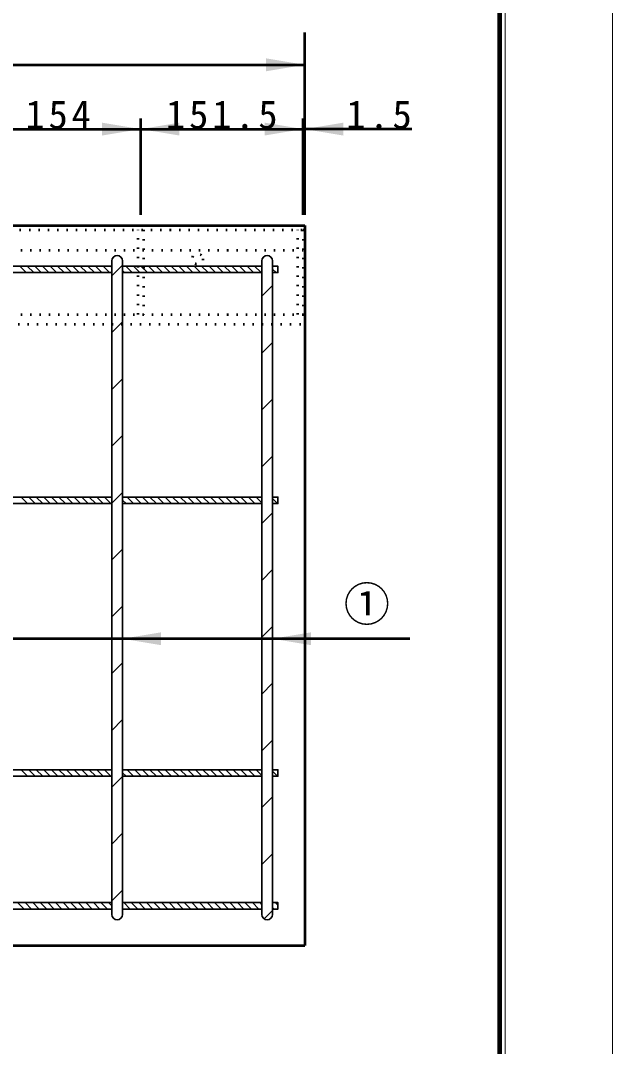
# Model space of a CAD drawing. Units: millimetres, scale not verified. Extents: x -2102 to 2102, y -1485 to 1485.
# Drawn here: x 1550 to 2102, y -670 to 288 of the extents above; entities that cross this region are included whole.
import ezdxf
from ezdxf.enums import TextEntityAlignment as Align

# ---------------------------------------------------------------- set-up
doc = ezdxf.new("R2010")
doc.units = ezdxf.units.MM
doc.header["$LTSCALE"] = 5
doc.linetypes.add('DOTTED', pattern=[1.75, 0.25, -1.5])
doc.layers.add('0-0_V-nasSTD', color=7, linetype='Continuous', lineweight=35)
doc.layers.add('0-1_0', color=7, linetype='Continuous', lineweight=50)
doc.styles.add('ＭＳ ゴシック', font='')
doc.styles.get('ＭＳ ゴシック').set_extended_font_data('MS Gothic')

msp = doc.modelspace()

# ---------------------------------------------------------------- linework, layer by layer
at = {"layer": '0-0_V-nasSTD'}
for p, q in [((1430.314, 58.38), (1635.314, 58.38)), ((1549.389, 58.38), (1555.389, 52.38)), ((1556.46, 58.38), (1562.46, 52.38)), ((1563.531, 58.38), (1569.531, 52.38)), ((1570.602, 58.38), (1576.602, 52.38)), ((1577.673, 58.38), (1583.673, 52.38)), ((1584.744, 58.38), (1590.744, 52.38)), ((1591.815, 58.38), (1597.815, 52.38)), ((1598.886, 58.38), (1604.886, 52.38)), ((1605.957, 58.38), (1611.957, 52.38)), ((1613.028, 58.38), (1619.028, 52.38)), ((1620.099, 58.38), (1626.099, 52.38)), ((1627.17, 58.38), (1633.17, 52.38)), ((1634.241, 58.38), (1635.314, 57.308)), ((1635.314, -546.62), (1635.314, 63.38)), ((1635.314, 49.464), (1645.314, 59.464)), ((1645.314, 63.38), (1645.314, -546.62)), ((1645.314, 58.38), (1775.314, 58.38)), ((1648.384, 58.38), (1654.384, 52.38)), ((1655.455, 58.38), (1661.455, 52.38)), ((1662.526, 58.38), (1668.526, 52.38)), ((1669.597, 58.38), (1675.597, 52.38)), ((1676.668, 58.38), (1682.668, 52.38)), ((1683.739, 58.38), (1689.739, 52.38)), ((1690.81, 58.38), (1696.81, 52.38)), ((1697.881, 58.38), (1703.881, 52.38)), ((1704.952, 58.38), (1710.952, 52.38)), ((1712.023, 58.38), (1718.023, 52.38)), ((1719.094, 58.38), (1725.094, 52.38)), ((1726.165, 58.38), (1732.165, 52.38)), ((1733.236, 58.38), (1739.236, 52.38)), ((1740.307, 58.38), (1746.307, 52.38)), ((1747.379, 58.38), (1753.379, 52.38)), ((1754.45, 58.38), (1760.45, 52.38)), ((1761.521, 58.38), (1767.521, 52.38)), ((1768.592, 58.38), (1774.592, 52.38)), ((1775.314, -546.62), (1775.314, 63.38)), ((1785.314, 63.38), (1785.314, -546.62)), ((1789.805, 58.38), (1790.314, 57.871)), ((1430.314, 52.38), (1635.314, 52.38)), ((1645.314, 54.379), (1647.313, 52.38)), ((1645.314, 52.38), (1775.314, 52.38)), ((1785.314, 55.8), (1788.734, 52.38)), ((1775.314, 30.365), (1785.314, 40.365)), ((1635.314, -3.569), (1645.314, 6.431)), ((1775.314, -22.668), (1785.314, -12.668)), ((1635.314, -56.602), (1645.314, -46.602)), ((1775.314, -75.701), (1785.314, -65.701)), ((1635.314, -109.635), (1645.314, -99.635)), ((1775.314, -128.734), (1785.314, -118.734)), ((1635.314, -162.668), (1645.314, -152.668)), ((1430.314, -157.12), (1635.314, -157.12)), ((1550.688, -157.12), (1556.688, -163.12)), ((1557.759, -157.12), (1563.759, -163.12)), ((1564.83, -157.12), (1570.83, -163.12)), ((1571.901, -157.12), (1577.901, -163.12)), ((1578.972, -157.12), (1584.972, -163.12)), ((1586.043, -157.12), (1592.043, -163.12)), ((1593.114, -157.12), (1599.114, -163.12)), ((1600.186, -157.12), (1606.186, -163.12)), ((1607.257, -157.12), (1613.257, -163.12)), ((1614.328, -157.12), (1620.328, -163.12)), ((1621.399, -157.12), (1627.399, -163.12)), ((1628.47, -157.12), (1634.47, -163.12)), ((1645.314, -157.12), (1775.314, -157.12)), ((1645.314, -159.822), (1648.612, -163.12)), ((1649.683, -157.12), (1655.683, -163.12)), ((1656.754, -157.12), (1662.754, -163.12)), ((1663.825, -157.12), (1669.825, -163.12)), ((1670.896, -157.12), (1676.896, -163.12)), ((1677.967, -157.12), (1683.967, -163.12)), ((1685.038, -157.12), (1691.038, -163.12)), ((1692.109, -157.12), (1698.109, -163.12)), ((1699.18, -157.12), (1705.18, -163.12)), ((1706.252, -157.12), (1712.252, -163.12)), ((1713.323, -157.12), (1719.323, -163.12)), ((1720.394, -157.12), (1726.394, -163.12)), ((1727.465, -157.12), (1733.465, -163.12)), ((1734.536, -157.12), (1740.536, -163.12)), ((1741.607, -157.12), (1747.607, -163.12)), ((1748.678, -157.12), (1754.678, -163.12)), ((1755.749, -157.12), (1761.749, -163.12)), ((1762.82, -157.12), (1768.82, -163.12)), ((1769.891, -157.12), (1775.314, -162.542)), ((1785.314, -158.4), (1790.033, -163.12)), ((1430.314, -163.12), (1635.314, -163.12)), ((1645.314, -163.12), (1775.314, -163.12)), ((1775.314, -181.767), (1785.314, -171.767)), ((1635.314, -215.701), (1645.314, -205.701)), ((1775.314, -234.8), (1785.314, -224.8)), ((1635.314, -268.734), (1645.314, -258.734)), ((1775.314, -287.833), (1785.314, -277.833)), ((1635.314, -321.767), (1645.314, -311.767)), ((1775.314, -340.866), (1785.314, -330.866)), ((1635.314, -374.8), (1645.314, -364.8)), ((1775.314, -393.899), (1785.314, -383.899)), ((1430.314, -411.62), (1635.314, -411.62)), ((1550.688, -411.62), (1556.688, -417.62)), ((1557.759, -411.62), (1563.759, -417.62)), ((1564.83, -411.62), (1570.83, -417.62)), ((1571.901, -411.62), (1577.901, -417.62)), ((1578.972, -411.62), (1584.972, -417.62)), ((1586.043, -411.62), (1592.043, -417.62)), ((1593.114, -411.62), (1599.114, -417.62)), ((1600.186, -411.62), (1606.186, -417.62)), ((1607.257, -411.62), (1613.257, -417.62)), ((1614.328, -411.62), (1620.328, -417.62)), ((1621.399, -411.62), (1627.399, -417.62)), ((1628.47, -411.62), (1634.47, -417.62)), ((1645.314, -411.62), (1775.314, -411.62)), ((1649.683, -411.62), (1655.683, -417.62)), ((1656.754, -411.62), (1662.754, -417.62)), ((1663.825, -411.62), (1669.825, -417.62)), ((1670.896, -411.62), (1676.896, -417.62)), ((1677.967, -411.62), (1683.967, -417.62)), ((1685.038, -411.62), (1691.038, -417.62)), ((1692.109, -411.62), (1698.109, -417.62)), ((1699.18, -411.62), (1705.18, -417.62)), ((1706.252, -411.62), (1712.252, -417.62)), ((1713.323, -411.62), (1719.323, -417.62)), ((1720.394, -411.62), (1726.394, -417.62)), ((1727.465, -411.62), (1733.465, -417.62)), ((1734.536, -411.62), (1740.536, -417.62)), ((1741.607, -411.62), (1747.607, -417.62)), ((1748.678, -411.62), (1754.678, -417.62)), ((1755.749, -411.62), (1761.749, -417.62)), ((1762.82, -411.62), (1768.82, -417.62)), ((1769.891, -411.62), (1775.314, -417.042)), ((1430.314, -417.62), (1635.314, -417.62)), ((1635.314, -427.833), (1645.314, -417.833)), ((1645.314, -414.322), (1648.612, -417.62)), ((1645.314, -417.62), (1775.314, -417.62)), ((1785.314, -412.9), (1790.033, -417.62)), ((1775.314, -446.932), (1785.314, -436.932)), ((1635.314, -480.866), (1645.314, -470.866)), ((1775.314, -499.965), (1785.314, -489.965)), ((1635.314, -533.899), (1645.314, -523.899)), ((1430.314, -535.62), (1635.314, -535.62)), ((1547.409, -535.62), (1553.409, -541.62)), ((1554.48, -535.62), (1560.48, -541.62)), ((1561.551, -535.62), (1567.551, -541.62)), ((1568.622, -535.62), (1574.622, -541.62)), ((1575.693, -535.62), (1581.693, -541.62)), ((1582.764, -535.62), (1588.764, -541.62)), ((1589.835, -535.62), (1595.835, -541.62)), ((1596.906, -535.62), (1602.906, -541.62)), ((1603.977, -535.62), (1609.977, -541.62)), ((1611.048, -535.62), (1617.048, -541.62)), ((1618.12, -535.62), (1624.12, -541.62)), ((1625.191, -535.62), (1631.191, -541.62)), ((1632.262, -535.62), (1635.314, -538.672)), ((1645.314, -535.62), (1775.314, -535.62)), ((1646.404, -535.62), (1652.404, -541.62)), ((1653.475, -535.62), (1659.475, -541.62)), ((1660.546, -535.62), (1666.546, -541.62)), ((1667.617, -535.62), (1673.617, -541.62)), ((1674.688, -535.62), (1680.688, -541.62)), ((1681.759, -535.62), (1687.759, -541.62)), ((1688.83, -535.62), (1694.83, -541.62)), ((1695.901, -535.62), (1701.901, -541.62)), ((1702.972, -535.62), (1708.972, -541.62)), ((1710.043, -535.62), (1716.043, -541.62)), ((1717.114, -535.62), (1723.114, -541.62)), ((1724.186, -535.62), (1730.186, -541.62)), ((1731.257, -535.62), (1737.257, -541.62)), ((1738.328, -535.62), (1744.328, -541.62)), ((1745.399, -535.62), (1751.399, -541.62)), ((1752.47, -535.62), (1758.47, -541.62)), ((1759.541, -535.62), (1765.541, -541.62)), ((1766.612, -535.62), (1772.612, -541.62)), ((1773.683, -535.62), (1775.314, -537.251)), ((1787.825, -535.62), (1790.314, -538.108)), ((1430.314, -541.62), (1635.314, -541.62)), ((1645.314, -541.62), (1775.314, -541.62)), ((1777.535, -550.777), (1785.314, -542.998)), ((1785.314, -540.179), (1786.754, -541.62))]:
    msp.add_line(p, q, dxfattribs=at)
at = {"layer": '0-0_V-nasSTD', "lineweight": 50}
msp.add_line((1913.314, -289.305), (815.314, -289.305), dxfattribs=at)
at = {"layer": '0-0_V-nasSTD', "lineweight": 18}
for points in [[(-2102.5, -1485), (-2102.5, 1485), (2102.5, 1485), (2102.5, -1485)], [(-2002.5, -1385), (-2002.5, 1385), (2002.5, 1385), (2002.5, -1385)]]:
    msp.add_lwpolyline(points, close=True, dxfattribs=at)
at = {"layer": '0-0_V-nasSTD', "lineweight": 100}
msp.add_lwpolyline([(1997.5, -1380), (1997.5, 1380), (-1997.5, 1380)], dxfattribs=at)
at = {"layer": '0-0_V-nasSTD'}
for points in [[(1785.314, 58.38), (1790.314, 58.38), (1790.314, 52.38), (1785.314, 52.38)], [(1785.314, -157.12), (1790.314, -157.12), (1790.314, -163.12), (1785.314, -163.12)], [(1785.314, -411.62), (1790.314, -411.62), (1790.314, -417.62), (1785.314, -417.62)], [(1785.314, -535.62), (1790.314, -535.62), (1790.314, -541.62), (1785.314, -541.62)]]:
    msp.add_lwpolyline(points, dxfattribs=at)
for centre, start, end in [((1640.314, 63.38), 0, 180), ((1780.314, 63.38), 0, 180), ((1640.314, -546.62), 180, 0), ((1780.314, -546.62), 180, 0)]:
    msp.add_arc(centre, 5, start, end, dxfattribs=at)
for points in [[(1779.314, 240.38), (1779.314, 252.38), (1815.314, 246.38)], [(1626.314, 180.38), (1626.314, 192.38), (1662.314, 186.38)], [(1662.314, 186.38), (1698.314, 180.38), (1698.314, 192.38)], [(1777.814, 180.38), (1777.814, 192.38), (1813.814, 186.38)], [(1815.314, 186.38), (1851.314, 180.38), (1851.314, 192.38)], [(1645.314, -289.305), (1681.314, -295.305), (1681.314, -283.305)], [(1785.314, -289.305), (1821.314, -295.305), (1821.314, -283.305)]]:
    msp.add_solid(points, dxfattribs=at)
at = {"layer": '0-1_0'}
for p, q in [((1815.314, 106.38), (1815.314, 276.38)), ((-184.686, 246.38), (1815.314, 246.38)), ((1662.314, 106.38), (1662.314, 196.38)), ((1813.814, 106.38), (1813.814, 196.38)), ((1508.314, 186.38), (1662.314, 186.38)), ((1662.314, 186.38), (1813.814, 186.38)), ((1813.814, 186.38), (1815.314, 186.38)), ((1915.314, 186.38), (1815.314, 186.38)), ((-184.686, 96.38), (1815.314, 96.38)), ((1815.314, 96.38), (1815.314, -575.62)), ((-184.686, -575.62), (1815.314, -575.62))]:
    msp.add_line(p, q, dxfattribs=at)
at = {"layer": '0-1_0', "linetype": 'DOTTED'}
for p, q in [((-183.186, 92.38), (1813.814, 92.38)), ((1659.814, 13.38), (1659.814, 92.38)), ((1664.814, 92.38), (1664.814, 13.38)), ((1808.814, 13.38), (1808.814, 92.38)), ((1813.814, 92.38), (1813.814, 13.38)), ((1813.814, 92.38), (1815.314, 92.38)), ((815.314, 73.38), (1813.814, 73.38)), ((815.314, 13.38), (1813.814, 13.38)), ((1813.814, 13.38), (1815.314, 13.38)), ((-184.686, 4.38), (1815.314, 4.38))]:
    msp.add_line(p, q, dxfattribs=at)
msp.add_circle((1715.314, 65.151), 5, dxfattribs=at)

# ---------------------------------------------------------------- texts
at = {"layer": '0-0_V-nasSTD', "style": 'ＭＳ ゴシック'}
msp.add_text('①', height=31.67, dxfattribs=at).set_placement((1851.714, -282.305), align=Align.BOTTOM_LEFT)
at = {"layer": '0-0_V-nasSTD', "char_height": 26.39, "attachment_point": 7, "style": 'ＭＳ ゴシック'}
for s, insert in [('\\T1.2;154', (1554.714, 186.38)), ('\\T1.2;151.5', (1685.864, 186.38)), ('\\T1.2;1.5', (1854.114, 186.38))]:
    msp.add_mtext(s, dxfattribs=dict(at, insert=insert))

doc.saveas('drawing.dxf')
